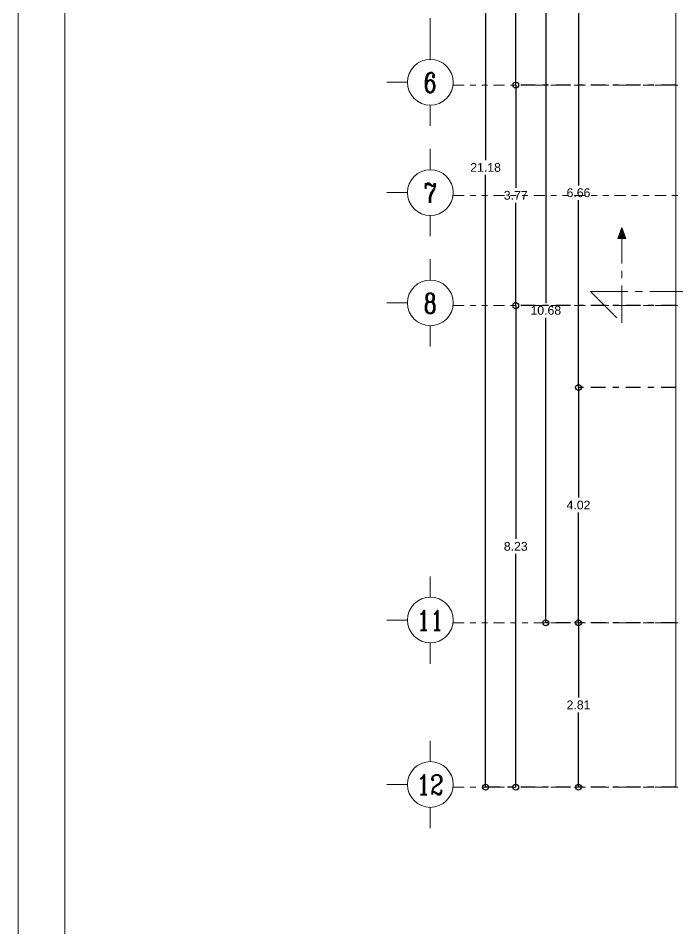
# Model space of a CAD drawing. Extents: x -111 to 1137, y -130 to 54.
# Drawn here: x 629.57 to 640.85, y -25.97 to -10.41 of the extents above; entities that cross this region are included whole.
import ezdxf
from ezdxf.enums import TextEntityAlignment as Align

# ---------------------------------------------------------------- set-up
doc = ezdxf.new("R2010")
doc.units = 0
for name, pattern in [('CENTRO', [50.8, 31.75, -6.35, 6.35, -6.35]), ('DASHDOT2', [0.5, 0.25, -0.125, 0, -0.125]), ('DIVIDE2', [15.875, 6.35, -3.175, 0, -3.175, 0, -3.175])]:
    doc.linetypes.add(name, pattern=pattern)
doc.layers.get('0').update_dxf_attribs({"lineweight": 0})
for name, color, linetype, lineweight in [('EJES', 51, 'DIVIDE2', 0), ('ejes 1', 30, 'Continuous', 0), ('instalacion DOMOTICA', 5, 'Continuous', 20), ('muros', 5, 'Continuous', 60)]:
    doc.layers.add(name, color=color, linetype=linetype, lineweight=lineweight)
doc.styles.add('arial', font='arial.ttf')
doc.styles.add('COMPLEX', font='complex.shx', dxfattribs={"height": 0.25})
doc.dimstyles.new('COTAS ZAR', dxfattribs={"dimtxt": 0.15, "dimasz": 0.1, "dimexe": 0, "dimexo": 0, "dimgap": 0.05, "dimtad": 0, "dimtih": 1, "dimtoh": 1, "dimrnd": 0.005, "dimzin": 1, "dimdsep": 46, "dimtxsty": 'arial', "dimblk": 'ORIGIN', "dimcen": 0.2, "dimclrd": 34, "dimclre": 134, "dimclrt": 6, "dimazin": 0, "dimtfac": 1, "dimtmove": 0, "dimatfit": 3, "dimldrblk": 'ORIGIN', "dimfxl": 1, "dimarcsym": 0})

# ---------------------------------------------------------------- blocks, each defined once
blk = doc.blocks.new('_Origin')
at = {"color": 0, "linetype": 'ByBlock', "lineweight": -2}
blk.add_line((0, 0), (-1, 0), dxfattribs=at)
blk.add_circle((0, 0), 0.5, dxfattribs=at)
blk = doc.blocks.new('*D56')
at = {"color": 134, "linetype": 'DASHDOT2', "lineweight": -2, "transparency": 16777216}
for p, q in [((640.813, -2.374), (637.563, -2.374)), ((640.813, -23.551), (637.563, -23.551))]:
    blk.add_line(p, q, dxfattribs=at)
at = {"color": 34, "lineweight": -2, "transparency": 16777216}
for p, q in [((637.563, -2.474), (637.563, -12.836)), ((637.563, -23.451), (637.563, -13.089))]:
    blk.add_line(p, q, dxfattribs=at)
at = {"layer": 'Defpoints', "color": 0, "transparency": 16777216}
for p in [(640.813, -2.374), (637.563, -23.551), (640.813, -23.551)]:
    blk.add_point(p, dxfattribs=at)
at = {"color": 34, "lineweight": -2, "transparency": 16777216, "xscale": 0.1, "yscale": 0.1, "zscale": 0.1}
for p, rotation in [((637.563, -2.374), 90), ((637.563, -23.551), 270)]:
    blk.add_blockref('_Origin', p, dxfattribs=dict(at, rotation=rotation))
at = {"color": 6, "transparency": 16777216, "insert": (637.563, -12.962), "char_height": 0.15, "attachment_point": 5, "style": 'arial'}
blk.add_mtext('21.18', dxfattribs=at)
blk = doc.blocks.new('*D68')
at = {"color": 134, "linetype": 'DASHDOT2', "lineweight": -2, "transparency": 16777216}
for p, q in [((640.813, -6.307), (638.078, -6.307)), ((640.813, -11.553), (638.078, -11.553))]:
    blk.add_line(p, q, dxfattribs=at)
at = {"color": 34, "lineweight": -2, "transparency": 16777216}
for p, q in [((638.078, -6.407), (638.078, -8.803)), ((638.078, -11.453), (638.078, -9.057))]:
    blk.add_line(p, q, dxfattribs=at)
at = {"layer": 'Defpoints', "color": 0, "transparency": 16777216}
for p in [(640.813, -6.307), (638.078, -11.553), (640.813, -11.553)]:
    blk.add_point(p, dxfattribs=at)
at = {"color": 34, "lineweight": -2, "transparency": 16777216, "xscale": 0.1, "yscale": 0.1, "zscale": 0.1}
for p, rotation in [((638.078, -6.307), 90), ((638.078, -11.553), 270)]:
    blk.add_blockref('_Origin', p, dxfattribs=dict(at, rotation=rotation))
at = {"color": 6, "transparency": 16777216, "insert": (638.078, -8.93), "char_height": 0.15, "attachment_point": 5, "style": 'arial'}
blk.add_mtext('5.25', dxfattribs=at)
blk = doc.blocks.new('*D69')
at = {"color": 134, "linetype": 'DASHDOT2', "lineweight": -2, "transparency": 16777216}
for p, q in [((640.813, -11.553), (638.078, -11.553)), ((640.813, -15.323), (638.078, -15.323))]:
    blk.add_line(p, q, dxfattribs=at)
at = {"color": 34, "lineweight": -2, "transparency": 16777216}
for p, q in [((638.078, -11.653), (638.078, -13.311)), ((638.078, -15.223), (638.078, -13.565))]:
    blk.add_line(p, q, dxfattribs=at)
at = {"layer": 'Defpoints', "color": 0, "transparency": 16777216}
for p in [(640.813, -11.553), (638.078, -15.323), (640.813, -15.323)]:
    blk.add_point(p, dxfattribs=at)
at = {"color": 34, "lineweight": -2, "transparency": 16777216, "xscale": 0.1, "yscale": 0.1, "zscale": 0.1}
for p, rotation in [((638.078, -11.553), 90), ((638.078, -15.323), 270)]:
    blk.add_blockref('_Origin', p, dxfattribs=dict(at, rotation=rotation))
at = {"color": 6, "transparency": 16777216, "insert": (638.078, -13.438), "char_height": 0.15, "attachment_point": 5, "style": 'arial'}
blk.add_mtext('3.77', dxfattribs=at)
blk = doc.blocks.new('*D36')
at = {"color": 134, "linetype": 'DASHDOT2', "lineweight": -2, "transparency": 16777216}
for p, q in [((640.813, -15.323), (638.078, -15.323)), ((640.813, -23.551), (638.078, -23.551))]:
    blk.add_line(p, q, dxfattribs=at)
at = {"color": 34, "lineweight": -2, "transparency": 16777216}
for p, q in [((638.078, -15.423), (638.078, -19.31)), ((638.078, -23.451), (638.078, -19.564))]:
    blk.add_line(p, q, dxfattribs=at)
at = {"layer": 'Defpoints', "color": 0, "transparency": 16777216}
for p in [(640.813, -15.323), (638.078, -23.551), (640.813, -23.551)]:
    blk.add_point(p, dxfattribs=at)
at = {"color": 34, "lineweight": -2, "transparency": 16777216, "xscale": 0.1, "yscale": 0.1, "zscale": 0.1}
for p, rotation in [((638.078, -15.323), 90), ((638.078, -23.551), 270)]:
    blk.add_blockref('_Origin', p, dxfattribs=dict(at, rotation=rotation))
at = {"color": 6, "transparency": 16777216, "insert": (638.078, -19.437), "char_height": 0.15, "attachment_point": 5, "style": 'arial'}
blk.add_mtext('8.23', dxfattribs=at)
blk = doc.blocks.new('*D70')
at = {"color": 134, "linetype": 'DASHDOT2', "lineweight": -2, "transparency": 16777216}
for p, q in [((640.813, -10.067), (638.592, -10.067)), ((640.813, -20.742), (638.592, -20.742))]:
    blk.add_line(p, q, dxfattribs=at)
at = {"color": 34, "lineweight": -2, "transparency": 16777216}
for p, q in [((638.592, -10.167), (638.592, -15.278)), ((638.592, -20.642), (638.592, -15.531))]:
    blk.add_line(p, q, dxfattribs=at)
at = {"layer": 'Defpoints', "color": 0, "transparency": 16777216}
for p in [(638.592, -10.067), (640.813, -10.067), (640.813, -20.742)]:
    blk.add_point(p, dxfattribs=at)
at = {"color": 34, "lineweight": -2, "transparency": 16777216, "xscale": 0.1, "yscale": 0.1, "zscale": 0.1}
for p, rotation in [((638.592, -10.067), 90), ((638.592, -20.742), 270)]:
    blk.add_blockref('_Origin', p, dxfattribs=dict(at, rotation=rotation))
at = {"color": 6, "transparency": 16777216, "insert": (638.592, -15.404), "char_height": 0.15, "attachment_point": 5, "style": 'arial'}
blk.add_mtext('10.68', dxfattribs=at)
blk = doc.blocks.new('*D39')
at = {"color": 134, "linetype": 'DASHDOT2', "lineweight": -2, "transparency": 16777216}
for p, q in [((640.813, -10.067), (639.151, -10.067)), ((640.813, -16.72), (639.151, -16.72))]:
    blk.add_line(p, q, dxfattribs=at)
at = {"color": 34, "lineweight": -2, "transparency": 16777216}
for p, q in [((639.151, -10.167), (639.151, -13.267)), ((639.151, -16.62), (639.151, -13.52))]:
    blk.add_line(p, q, dxfattribs=at)
at = {"layer": 'Defpoints', "color": 0, "transparency": 16777216}
for p in [(639.151, -10.067), (640.813, -10.067), (640.813, -16.72)]:
    blk.add_point(p, dxfattribs=at)
at = {"color": 34, "lineweight": -2, "transparency": 16777216, "xscale": 0.1, "yscale": 0.1, "zscale": 0.1}
for p, rotation in [((639.151, -10.067), 90), ((639.151, -16.72), 270)]:
    blk.add_blockref('_Origin', p, dxfattribs=dict(at, rotation=rotation))
at = {"color": 6, "transparency": 16777216, "insert": (639.151, -13.394), "char_height": 0.15, "attachment_point": 5, "style": 'arial'}
blk.add_mtext('6.66', dxfattribs=at)
blk = doc.blocks.new('*D40')
at = {"color": 134, "linetype": 'DASHDOT2', "lineweight": -2, "transparency": 16777216}
for p, q in [((640.813, -16.72), (639.151, -16.72)), ((640.813, -20.742), (639.151, -20.742))]:
    blk.add_line(p, q, dxfattribs=at)
at = {"color": 34, "lineweight": -2, "transparency": 16777216}
for p, q in [((639.151, -16.82), (639.151, -18.604)), ((639.151, -20.642), (639.151, -18.858))]:
    blk.add_line(p, q, dxfattribs=at)
at = {"layer": 'Defpoints', "color": 0, "transparency": 16777216}
for p in [(639.151, -16.72), (640.813, -16.72), (640.813, -20.742)]:
    blk.add_point(p, dxfattribs=at)
at = {"color": 34, "lineweight": -2, "transparency": 16777216, "xscale": 0.1, "yscale": 0.1, "zscale": 0.1}
for p, rotation in [((639.151, -16.72), 90), ((639.151, -20.742), 270)]:
    blk.add_blockref('_Origin', p, dxfattribs=dict(at, rotation=rotation))
at = {"color": 6, "transparency": 16777216, "insert": (639.151, -18.731), "char_height": 0.15, "attachment_point": 5, "style": 'arial'}
blk.add_mtext('4.02', dxfattribs=at)
blk = doc.blocks.new('*D41')
at = {"color": 134, "linetype": 'DASHDOT2', "lineweight": -2, "transparency": 16777216}
for p, q in [((640.813, -20.742), (639.151, -20.742)), ((640.813, -23.551), (639.151, -23.551))]:
    blk.add_line(p, q, dxfattribs=at)
at = {"color": 34, "lineweight": -2, "transparency": 16777216}
for p, q in [((639.151, -20.842), (639.151, -22.02)), ((639.151, -23.451), (639.151, -22.273))]:
    blk.add_line(p, q, dxfattribs=at)
at = {"layer": 'Defpoints', "color": 0, "transparency": 16777216}
for p in [(639.151, -20.742), (640.813, -20.742), (640.813, -23.551)]:
    blk.add_point(p, dxfattribs=at)
at = {"color": 34, "lineweight": -2, "transparency": 16777216, "xscale": 0.1, "yscale": 0.1, "zscale": 0.1}
for p, rotation in [((639.151, -20.742), 90), ((639.151, -23.551), 270)]:
    blk.add_blockref('_Origin', p, dxfattribs=dict(at, rotation=rotation))
at = {"color": 6, "transparency": 16777216, "insert": (639.151, -22.146), "char_height": 0.15, "attachment_point": 5, "style": 'arial'}
blk.add_mtext('2.81', dxfattribs=at)

msp = doc.modelspace()

# ---------------------------------------------------------------- hatches: boundary and pattern name
h = msp.add_hatch(color=256)
h.set_gradient(color1=(0, 0, 255), one_color=1, tint=1, name='SPHERICAL')
h.paths.add_polyline_path([(639.826, -14.174), (639.893, -14.174), (639.96, -14.174), (639.893, -13.99)])

# ---------------------------------------------------------------- linework, layer by layer
for p, q in [((639.826, -14.174), (639.893, -13.99)), ((639.96, -14.174), (639.893, -13.99)), ((639.893, -14.174), (639.826, -14.174)), ((639.96, -14.174), (639.893, -14.174))]:
    msp.add_line(p, q)
at = {"linetype": 'CENTRO', "ltscale": 0.02}
for p, q in [((639.893, -15.616), (639.893, -14.174)), ((639.357, -15.08), (639.893, -15.616))]:
    msp.add_line(p, q, dxfattribs=at)
at = {"color": 8, "linetype": 'CENTRO', "ltscale": 0.02}
msp.add_line((639.357, -15.08), (653.422, -15.08), dxfattribs=at)
at = {"layer": 'EJES', "color": 8, "ltscale": 0.03}
for p, q in [((637.006, -11.553), (642.383, -11.553)), ((637.006, -13.438), (641.399, -13.438)), ((637.006, -15.323), (641.399, -15.323)), ((637.006, -20.742), (648.07, -20.742)), ((637.006, -23.551), (641.138, -23.551))]:
    msp.add_line(p, q, dxfattribs=at)
at = {"layer": 'ejes 1', "color": 0}
for p, q in [((636.618, -10.411), (636.618, -10.766)), ((636.618, -11.116), (636.618, -10.761)), ((636.227, -11.506), (635.872, -11.506)), ((636.618, -11.897), (636.618, -12.252)), ((636.618, -13.001), (636.618, -12.645)), ((636.227, -13.391), (635.872, -13.391)), ((636.618, -13.782), (636.618, -14.137)), ((636.618, -14.885), (636.618, -14.53)), ((636.227, -15.276), (635.872, -15.276)), ((636.618, -15.667), (636.618, -16.022)), ((636.618, -20.304), (636.618, -19.949)), ((636.227, -20.695), (635.872, -20.695)), ((636.618, -21.086), (636.618, -21.441)), ((636.618, -23.114), (636.618, -22.759)), ((636.227, -23.505), (635.872, -23.505)), ((636.618, -24.25), (636.618, -23.895))]:
    msp.add_line(p, q, dxfattribs=at)
at = {"layer": 'ejes 1', "color": 33}
for centre in [(636.618, -11.506), (636.618, -13.391), (636.618, -15.276), (636.618, -20.695), (636.618, -23.505)]:
    msp.add_circle(centre, 0.391, dxfattribs=at)
at = {"layer": 'instalacion DOMOTICA', "ltscale": 0.25}
for points in [[(704.84, 4.83), (629.573, 4.83), (629.573, -49.178), (704.84, -49.178)], [(704.04, 4.03), (630.373, 4.03), (630.373, -48.378), (704.04, -48.378)]]:
    msp.add_lwpolyline(points, close=True, dxfattribs=at)
at = {"layer": 'muros', "color": 8, "lineweight": 0}
msp.add_line((640.813, -2.374), (640.813, -23.551), dxfattribs=at)

# ---------------------------------------------------------------- texts
at = {"layer": 'ejes 1', "color": 6, "linetype": 'Continuous', "lineweight": 20, "style": 'COMPLEX', "width": 0.8}
for s, height, p in [('6', 0.336, (636.614, -11.512)), ('7', 0.336, (636.614, -13.397)), ('8', 0.336, (636.614, -15.282)), ('11', 0.3355, (636.614, -20.701)), ('12', 0.3355, (636.614, -23.511))]:
    msp.add_text(s, height=height, dxfattribs=at).set_placement(p, align=Align.MIDDLE)

# ---------------------------------------------------------------- dimensions: what is measured, and where the dimension line sits
at = {"color": 8}
for base, p1, p2, picture, middle in [((637.563, -23.551), (640.813, -2.374), (640.813, -23.551), '*D56', (637.563, -12.962)), ((638.078, -11.553), (640.813, -6.307), (640.813, -11.553), '*D68', (638.078, -8.93)), ((638.5919, -10.0671), (640.8131, -20.7417), (640.8131, -10.0671), '*D70', (638.5919, -15.4044)), ((639.151, -10.067), (640.813, -16.72), (640.813, -10.067), '*D39', (639.151, -13.394)), ((638.078, -15.323), (640.813, -11.553), (640.813, -15.323), '*D69', (638.078, -13.438)), ((638.078, -23.551), (640.813, -15.323), (640.813, -23.551), '*D36', (638.078, -19.437)), ((639.151, -16.72), (640.813, -20.742), (640.813, -16.72), '*D40', (639.151, -18.731)), ((639.151, -20.742), (640.813, -23.551), (640.813, -20.742), '*D41', (639.151, -22.146))]:
    dim = msp.add_linear_dim(base=base, p1=p1, p2=p2, angle=90, dimstyle='COTAS ZAR', dxfattribs=at)
    dim.commit()
    dim.dimension.update_dxf_attribs({"geometry": picture, "text_midpoint": middle})

doc.saveas('drawing.dxf')
